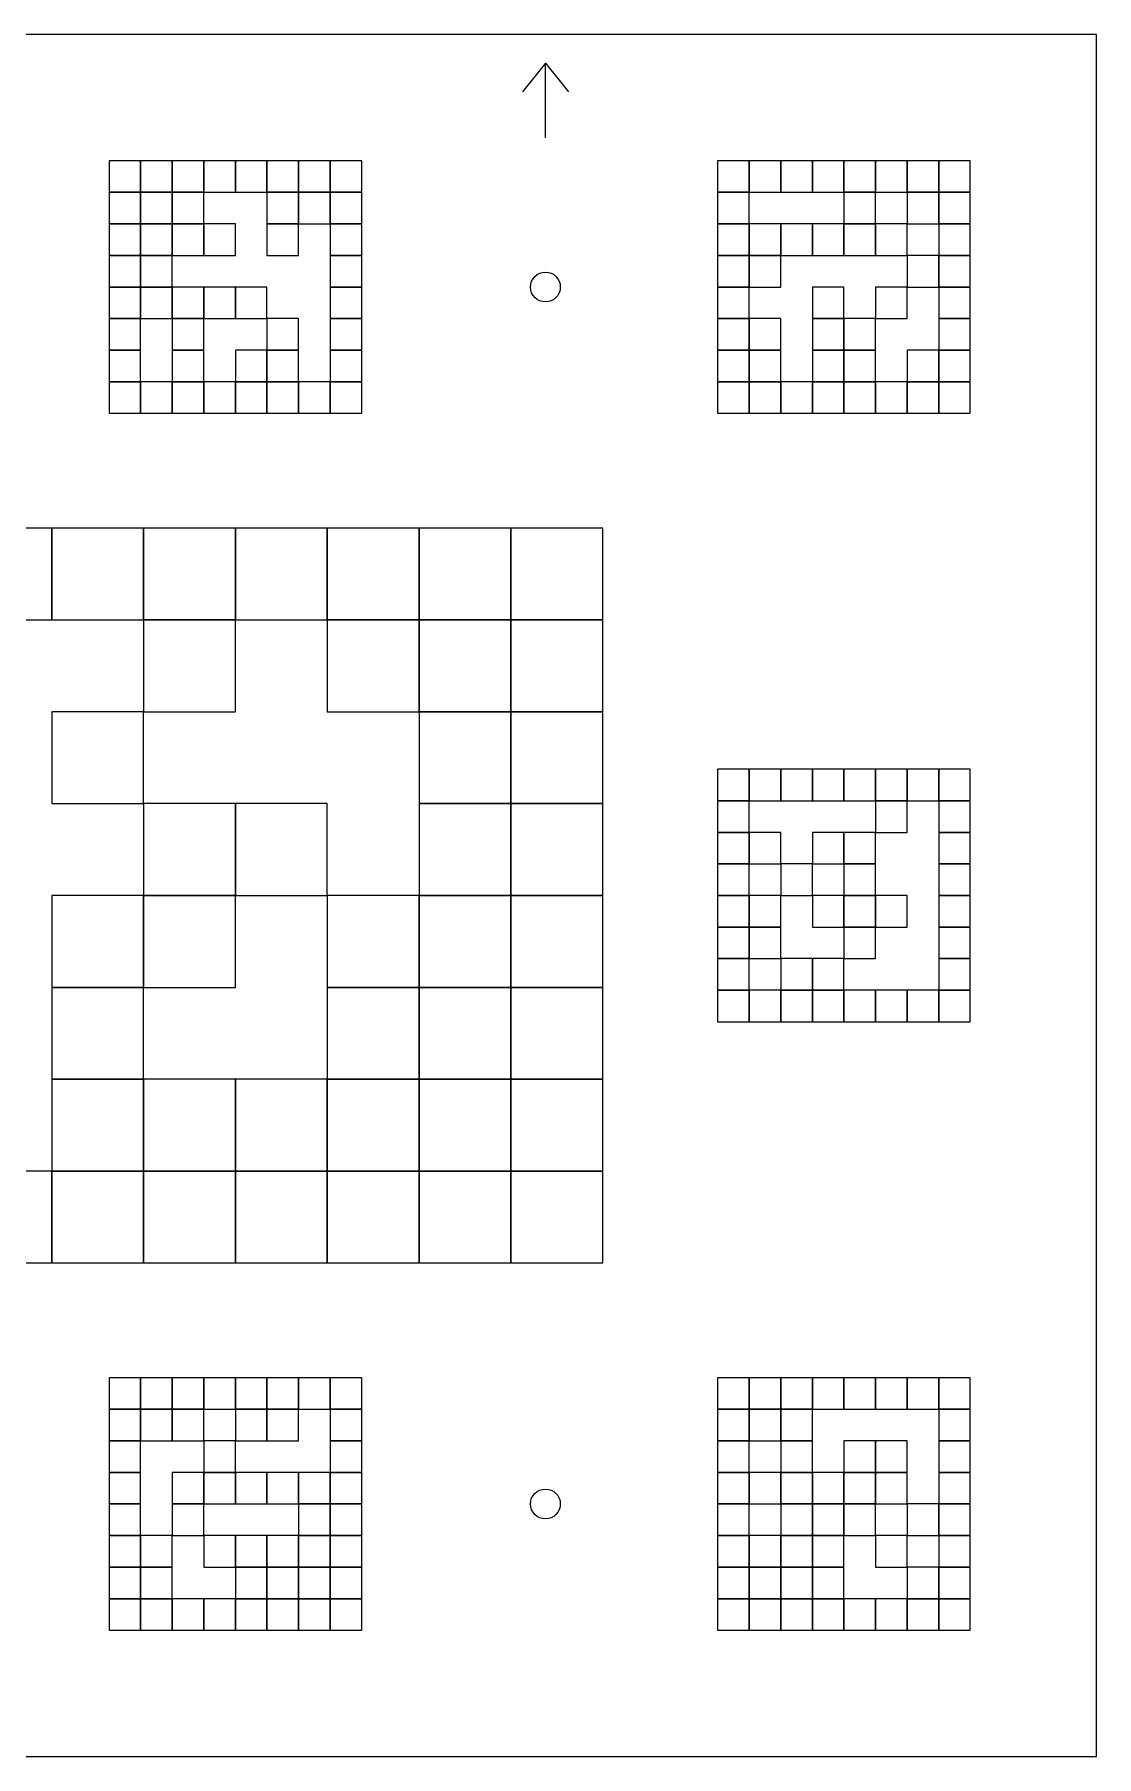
# Model space of a CAD drawing. Extents: x 0 to 1260, y 0 to 1580.
# Drawn here: x 115 to 300, y 640 to 940 of the extents above; entities that cross this region are included whole.
import ezdxf

# ---------------------------------------------------------------- set-up
doc = ezdxf.new("R2010")
doc.units = 0
for name, color, linetype in [('BLACK_POCKET', 7, 'CONTINUOUS'), ('CUT', 7, 'CONTINUOUS'), ('MOUNT_HOLE', 6, 'CONTINUOUS'), ('ORIENTATION', 7, 'CONTINUOUS')]:
    doc.layers.add(name, color=color, linetype=linetype)

msp = doc.modelspace()

# ---------------------------------------------------------------- linework, layer by layer
at = {"layer": 'BLACK_POCKET'}
for p, q in [((133.5, 918), (128, 918)), ((128, 918), (128, 912.5)), ((133.5, 912.5), (133.5, 918)), ((139, 918), (133.5, 918)), ((133.5, 918), (133.5, 912.5)), ((139, 912.5), (139, 918)), ((144.5, 918), (139, 918)), ((139, 918), (139, 912.5)), ((144.5, 912.5), (144.5, 918)), ((150, 918), (144.5, 918)), ((144.5, 918), (144.5, 912.5)), ((150, 912.5), (150, 918)), ((155.5, 918), (150, 918)), ((150, 918), (150, 912.5)), ((155.5, 912.5), (155.5, 918)), ((161, 918), (155.5, 918)), ((155.5, 918), (155.5, 912.5)), ((161, 912.5), (161, 918)), ((166.5, 918), (161, 918)), ((161, 918), (161, 912.5)), ((166.5, 912.5), (166.5, 918)), ((172, 918), (166.5, 918)), ((166.5, 918), (166.5, 912.5)), ((172, 912.5), (172, 918)), ((239.5, 918), (234, 918)), ((234, 918), (234, 912.5)), ((239.5, 912.5), (239.5, 918)), ((245, 918), (239.5, 918)), ((239.5, 918), (239.5, 912.5)), ((245, 912.5), (245, 918)), ((250.5, 918), (245, 918)), ((245, 918), (245, 912.5)), ((250.5, 912.5), (250.5, 918)), ((256, 918), (250.5, 918)), ((250.5, 918), (250.5, 912.5)), ((256, 912.5), (256, 918)), ((261.5, 918), (256, 918)), ((256, 918), (256, 912.5)), ((261.5, 912.5), (261.5, 918)), ((267, 918), (261.5, 918)), ((261.5, 918), (261.5, 912.5)), ((267, 912.5), (267, 918)), ((272.5, 918), (267, 918)), ((267, 918), (267, 912.5)), ((272.5, 912.5), (272.5, 918)), ((278, 918), (272.5, 918)), ((272.5, 918), (272.5, 912.5)), ((278, 912.5), (278, 918)), ((128, 912.5), (133.5, 912.5)), ((133.5, 912.5), (128, 912.5)), ((128, 912.5), (128, 907)), ((133.5, 912.5), (139, 912.5)), ((133.5, 907), (133.5, 912.5)), ((139, 912.5), (133.5, 912.5)), ((133.5, 912.5), (133.5, 907)), ((139, 912.5), (144.5, 912.5)), ((139, 907), (139, 912.5)), ((144.5, 912.5), (139, 912.5)), ((139, 912.5), (139, 907)), ((144.5, 912.5), (150, 912.5)), ((144.5, 907), (144.5, 912.5)), ((150, 912.5), (155.5, 912.5)), ((155.5, 912.5), (161, 912.5)), ((161, 912.5), (155.5, 912.5)), ((155.5, 912.5), (155.5, 907)), ((161, 912.5), (166.5, 912.5)), ((161, 907), (161, 912.5)), ((166.5, 912.5), (161, 912.5)), ((161, 912.5), (161, 907)), ((166.5, 912.5), (172, 912.5)), ((166.5, 907), (166.5, 912.5)), ((172, 912.5), (166.5, 912.5)), ((166.5, 912.5), (166.5, 907)), ((172, 907), (172, 912.5)), ((234, 912.5), (239.5, 912.5)), ((239.5, 912.5), (234, 912.5)), ((234, 912.5), (234, 907)), ((239.5, 912.5), (245, 912.5)), ((239.5, 907), (239.5, 912.5)), ((245, 912.5), (250.5, 912.5)), ((250.5, 912.5), (256, 912.5)), ((256, 912.5), (261.5, 912.5)), ((261.5, 912.5), (256, 912.5)), ((256, 912.5), (256, 907)), ((261.5, 912.5), (267, 912.5)), ((261.5, 907), (261.5, 912.5)), ((267, 912.5), (272.5, 912.5)), ((272.5, 912.5), (267, 912.5)), ((267, 912.5), (267, 907)), ((272.5, 912.5), (278, 912.5)), ((272.5, 907), (272.5, 912.5)), ((278, 912.5), (272.5, 912.5)), ((272.5, 912.5), (272.5, 907)), ((278, 907), (278, 912.5)), ((128, 907), (133.5, 907)), ((133.5, 907), (128, 907)), ((128, 907), (128, 901.5)), ((133.5, 907), (139, 907)), ((133.5, 901.5), (133.5, 907)), ((139, 907), (133.5, 907)), ((133.5, 907), (133.5, 901.5)), ((139, 907), (144.5, 907)), ((139, 901.5), (139, 907)), ((144.5, 907), (139, 907)), ((139, 907), (139, 901.5)), ((144.5, 901.5), (144.5, 907)), ((150, 907), (144.5, 907)), ((144.5, 907), (144.5, 901.5)), ((150, 901.5), (150, 907)), ((155.5, 907), (161, 907)), ((161, 907), (155.5, 907)), ((155.5, 907), (155.5, 901.5)), ((161, 907), (166.5, 907)), ((161, 901.5), (161, 907)), ((166.5, 907), (172, 907)), ((172, 907), (166.5, 907)), ((166.5, 907), (166.5, 901.5)), ((172, 901.5), (172, 907)), ((234, 907), (239.5, 907)), ((239.5, 907), (234, 907)), ((234, 907), (234, 901.5)), ((239.5, 901.5), (239.5, 907)), ((245, 907), (239.5, 907)), ((239.5, 907), (239.5, 901.5)), ((245, 901.5), (245, 907)), ((250.5, 907), (245, 907)), ((245, 907), (245, 901.5)), ((250.5, 901.5), (250.5, 907)), ((256, 907), (250.5, 907)), ((250.5, 907), (250.5, 901.5)), ((256, 907), (261.5, 907)), ((256, 901.5), (256, 907)), ((261.5, 907), (256, 907)), ((256, 907), (256, 901.5)), ((261.5, 901.5), (261.5, 907)), ((267, 907), (261.5, 907)), ((261.5, 907), (261.5, 901.5)), ((267, 907), (272.5, 907)), ((267, 901.5), (267, 907)), ((272.5, 907), (278, 907)), ((278, 907), (272.5, 907)), ((272.5, 907), (272.5, 901.5)), ((278, 901.5), (278, 907)), ((128, 901.5), (133.5, 901.5)), ((133.5, 901.5), (128, 901.5)), ((128, 901.5), (128, 896)), ((133.5, 901.5), (139, 901.5)), ((133.5, 896), (133.5, 901.5)), ((139, 901.5), (133.5, 901.5)), ((133.5, 901.5), (133.5, 896)), ((139, 901.5), (144.5, 901.5)), ((139, 896), (139, 901.5)), ((144.5, 901.5), (150, 901.5)), ((155.5, 901.5), (161, 901.5)), ((166.5, 901.5), (172, 901.5)), ((172, 901.5), (166.5, 901.5)), ((166.5, 901.5), (166.5, 896)), ((172, 896), (172, 901.5)), ((234, 901.5), (239.5, 901.5)), ((239.5, 901.5), (234, 901.5)), ((234, 901.5), (234, 896)), ((239.5, 901.5), (245, 901.5)), ((239.5, 896), (239.5, 901.5)), ((245, 901.5), (239.5, 901.5)), ((239.5, 901.5), (239.5, 896)), ((245, 901.5), (250.5, 901.5)), ((245, 896), (245, 901.5)), ((250.5, 901.5), (256, 901.5)), ((256, 901.5), (261.5, 901.5)), ((261.5, 901.5), (267, 901.5)), ((272.5, 901.5), (267, 901.5)), ((267, 901.5), (267, 896)), ((272.5, 901.5), (278, 901.5)), ((272.5, 896), (272.5, 901.5)), ((278, 901.5), (272.5, 901.5)), ((272.5, 901.5), (272.5, 896)), ((278, 896), (278, 901.5)), ((128, 896), (133.5, 896)), ((133.5, 896), (128, 896)), ((128, 896), (128, 890.5)), ((133.5, 896), (139, 896)), ((133.5, 890.5), (133.5, 896)), ((139, 896), (133.5, 896)), ((133.5, 896), (133.5, 890.5)), ((139, 890.5), (139, 896)), ((144.5, 896), (139, 896)), ((139, 896), (139, 890.5)), ((144.5, 890.5), (144.5, 896)), ((150, 896), (144.5, 896)), ((144.5, 896), (144.5, 890.5)), ((150, 890.5), (150, 896)), ((155.5, 896), (150, 896)), ((150, 896), (150, 890.5)), ((155.5, 890.5), (155.5, 896)), ((166.5, 896), (172, 896)), ((172, 896), (166.5, 896)), ((166.5, 896), (166.5, 890.5)), ((172, 890.5), (172, 896)), ((234, 896), (239.5, 896)), ((239.5, 896), (234, 896)), ((234, 896), (234, 890.5)), ((239.5, 896), (245, 896)), ((239.5, 890.5), (239.5, 896)), ((256, 896), (250.5, 896)), ((250.5, 896), (250.5, 890.5)), ((256, 890.5), (256, 896)), ((267, 896), (261.5, 896)), ((261.5, 896), (261.5, 890.5)), ((267, 896), (272.5, 896)), ((267, 890.5), (267, 896)), ((272.5, 896), (278, 896)), ((278, 896), (272.5, 896)), ((272.5, 896), (272.5, 890.5)), ((278, 890.5), (278, 896)), ((128, 890.5), (133.5, 890.5)), ((133.5, 890.5), (128, 890.5)), ((128, 890.5), (128, 885)), ((133.5, 890.5), (139, 890.5)), ((133.5, 885), (133.5, 890.5)), ((139, 890.5), (144.5, 890.5)), ((144.5, 890.5), (139, 890.5)), ((139, 890.5), (139, 885)), ((144.5, 890.5), (150, 890.5)), ((144.5, 885), (144.5, 890.5)), ((150, 890.5), (155.5, 890.5)), ((161, 890.5), (155.5, 890.5)), ((155.5, 890.5), (155.5, 885)), ((161, 885), (161, 890.5)), ((166.5, 890.5), (172, 890.5)), ((172, 890.5), (166.5, 890.5)), ((166.5, 890.5), (166.5, 885)), ((172, 885), (172, 890.5)), ((234, 890.5), (239.5, 890.5)), ((239.5, 890.5), (234, 890.5)), ((234, 890.5), (234, 885)), ((239.5, 885), (239.5, 890.5)), ((245, 890.5), (239.5, 890.5)), ((239.5, 890.5), (239.5, 885)), ((245, 885), (245, 890.5)), ((250.5, 890.5), (256, 890.5)), ((256, 890.5), (250.5, 890.5)), ((250.5, 890.5), (250.5, 885)), ((256, 885), (256, 890.5)), ((261.5, 890.5), (256, 890.5)), ((256, 890.5), (256, 885)), ((261.5, 890.5), (267, 890.5)), ((261.5, 885), (261.5, 890.5)), ((272.5, 890.5), (278, 890.5)), ((278, 890.5), (272.5, 890.5)), ((272.5, 890.5), (272.5, 885)), ((278, 885), (278, 890.5)), ((128, 885), (133.5, 885)), ((133.5, 885), (128, 885)), ((128, 885), (128, 879.5)), ((133.5, 879.5), (133.5, 885)), ((139, 885), (144.5, 885)), ((144.5, 885), (139, 885)), ((139, 885), (139, 879.5)), ((144.5, 879.5), (144.5, 885)), ((155.5, 885), (150, 885)), ((150, 885), (150, 879.5)), ((155.5, 885), (161, 885)), ((155.5, 879.5), (155.5, 885)), ((161, 885), (155.5, 885)), ((155.5, 885), (155.5, 879.5)), ((161, 879.5), (161, 885)), ((166.5, 885), (172, 885)), ((172, 885), (166.5, 885)), ((166.5, 885), (166.5, 879.5)), ((172, 879.5), (172, 885)), ((234, 885), (239.5, 885)), ((239.5, 885), (234, 885)), ((234, 885), (234, 879.5)), ((239.5, 885), (245, 885)), ((239.5, 879.5), (239.5, 885)), ((245, 885), (239.5, 885)), ((239.5, 885), (239.5, 879.5)), ((245, 879.5), (245, 885)), ((250.5, 885), (256, 885)), ((256, 885), (250.5, 885)), ((250.5, 885), (250.5, 879.5)), ((256, 885), (261.5, 885)), ((256, 879.5), (256, 885)), ((261.5, 885), (256, 885)), ((256, 885), (256, 879.5)), ((261.5, 879.5), (261.5, 885)), ((272.5, 885), (267, 885)), ((267, 885), (267, 879.5)), ((272.5, 885), (278, 885)), ((272.5, 879.5), (272.5, 885)), ((278, 885), (272.5, 885)), ((272.5, 885), (272.5, 879.5)), ((278, 879.5), (278, 885)), ((128, 879.5), (133.5, 879.5)), ((133.5, 879.5), (128, 879.5)), ((128, 879.5), (128, 874)), ((133.5, 874), (133.5, 879.5)), ((139, 879.5), (133.5, 879.5)), ((133.5, 879.5), (133.5, 874)), ((139, 879.5), (144.5, 879.5)), ((139, 874), (139, 879.5)), ((144.5, 879.5), (139, 879.5)), ((139, 879.5), (139, 874)), ((144.5, 874), (144.5, 879.5)), ((150, 879.5), (144.5, 879.5)), ((144.5, 879.5), (144.5, 874)), ((150, 879.5), (155.5, 879.5)), ((150, 874), (150, 879.5)), ((155.5, 879.5), (150, 879.5)), ((150, 879.5), (150, 874)), ((155.5, 879.5), (161, 879.5)), ((155.5, 874), (155.5, 879.5)), ((161, 879.5), (155.5, 879.5)), ((155.5, 879.5), (155.5, 874)), ((161, 874), (161, 879.5)), ((166.5, 879.5), (161, 879.5)), ((161, 879.5), (161, 874)), ((166.5, 879.5), (172, 879.5)), ((166.5, 874), (166.5, 879.5)), ((172, 879.5), (166.5, 879.5)), ((166.5, 879.5), (166.5, 874)), ((172, 874), (172, 879.5)), ((234, 879.5), (239.5, 879.5)), ((239.5, 879.5), (234, 879.5)), ((234, 879.5), (234, 874)), ((239.5, 879.5), (245, 879.5)), ((239.5, 874), (239.5, 879.5)), ((245, 879.5), (239.5, 879.5)), ((239.5, 879.5), (239.5, 874)), ((245, 874), (245, 879.5)), ((250.5, 879.5), (245, 879.5)), ((245, 879.5), (245, 874)), ((250.5, 879.5), (256, 879.5)), ((250.5, 874), (250.5, 879.5)), ((256, 879.5), (250.5, 879.5)), ((250.5, 879.5), (250.5, 874)), ((256, 879.5), (261.5, 879.5)), ((256, 874), (256, 879.5)), ((261.5, 879.5), (256, 879.5)), ((256, 879.5), (256, 874)), ((261.5, 874), (261.5, 879.5)), ((267, 879.5), (261.5, 879.5)), ((261.5, 879.5), (261.5, 874)), ((267, 879.5), (272.5, 879.5)), ((267, 874), (267, 879.5)), ((272.5, 879.5), (267, 879.5)), ((267, 879.5), (267, 874)), ((272.5, 879.5), (278, 879.5)), ((272.5, 874), (272.5, 879.5)), ((278, 879.5), (272.5, 879.5)), ((272.5, 879.5), (272.5, 874)), ((278, 874), (278, 879.5)), ((128, 874), (133.5, 874)), ((133.5, 874), (139, 874)), ((139, 874), (144.5, 874)), ((144.5, 874), (150, 874)), ((150, 874), (155.5, 874)), ((155.5, 874), (161, 874)), ((161, 874), (166.5, 874)), ((166.5, 874), (172, 874)), ((234, 874), (239.5, 874)), ((239.5, 874), (245, 874)), ((245, 874), (250.5, 874)), ((250.5, 874), (256, 874)), ((256, 874), (261.5, 874)), ((261.5, 874), (267, 874)), ((267, 874), (272.5, 874)), ((272.5, 874), (278, 874)), ((118, 854), (102, 854)), ((118, 838), (118, 854)), ((134, 854), (118, 854)), ((118, 854), (118, 838)), ((134, 838), (134, 854)), ((150, 854), (134, 854)), ((134, 854), (134, 838)), ((150, 838), (150, 854)), ((166, 854), (150, 854)), ((150, 854), (150, 838)), ((166, 838), (166, 854)), ((182, 854), (166, 854)), ((166, 854), (166, 838)), ((182, 838), (182, 854)), ((198, 854), (182, 854)), ((182, 854), (182, 838)), ((198, 838), (198, 854)), ((214, 854), (198, 854)), ((198, 854), (198, 838)), ((214, 838), (214, 854)), ((102, 838), (118, 838)), ((118, 838), (134, 838)), ((134, 838), (150, 838)), ((150, 838), (134, 838)), ((134, 838), (134, 822)), ((150, 838), (166, 838)), ((150, 822), (150, 838)), ((166, 838), (182, 838)), ((182, 838), (166, 838)), ((166, 838), (166, 822)), ((182, 838), (198, 838)), ((182, 822), (182, 838)), ((198, 838), (182, 838)), ((182, 838), (182, 822)), ((198, 838), (214, 838)), ((198, 822), (198, 838)), ((214, 838), (198, 838)), ((198, 838), (198, 822)), ((214, 822), (214, 838)), ((134, 822), (118, 822)), ((118, 822), (118, 806)), ((134, 822), (150, 822)), ((134, 806), (134, 822)), ((166, 822), (182, 822)), ((182, 822), (198, 822)), ((198, 822), (182, 822)), ((182, 822), (182, 806)), ((198, 822), (214, 822)), ((198, 806), (198, 822)), ((214, 822), (198, 822)), ((198, 822), (198, 806)), ((214, 806), (214, 822)), ((239.5, 812), (234, 812)), ((234, 812), (234, 806.5)), ((239.5, 806.5), (239.5, 812)), ((245, 812), (239.5, 812)), ((239.5, 812), (239.5, 806.5)), ((245, 806.5), (245, 812)), ((250.5, 812), (245, 812)), ((245, 812), (245, 806.5)), ((250.5, 806.5), (250.5, 812)), ((256, 812), (250.5, 812)), ((250.5, 812), (250.5, 806.5)), ((256, 806.5), (256, 812)), ((261.5, 812), (256, 812)), ((256, 812), (256, 806.5)), ((261.5, 806.5), (261.5, 812)), ((267, 812), (261.5, 812)), ((261.5, 812), (261.5, 806.5)), ((267, 806.5), (267, 812)), ((272.5, 812), (267, 812)), ((267, 812), (267, 806.5)), ((272.5, 806.5), (272.5, 812)), ((278, 812), (272.5, 812)), ((272.5, 812), (272.5, 806.5)), ((278, 806.5), (278, 812)), ((118, 806), (134, 806)), ((150, 806), (134, 806)), ((134, 806), (134, 790)), ((150, 790), (150, 806)), ((166, 806), (150, 806)), ((150, 806), (150, 790)), ((166, 790), (166, 806)), ((182, 806), (198, 806)), ((198, 806), (182, 806)), ((182, 806), (182, 790)), ((198, 806), (214, 806)), ((198, 790), (198, 806)), ((214, 806), (198, 806)), ((198, 806), (198, 790)), ((214, 790), (214, 806)), ((234, 806.5), (239.5, 806.5)), ((239.5, 806.5), (234, 806.5)), ((234, 806.5), (234, 801)), ((239.5, 806.5), (245, 806.5)), ((239.5, 801), (239.5, 806.5)), ((245, 806.5), (250.5, 806.5)), ((250.5, 806.5), (256, 806.5)), ((256, 806.5), (261.5, 806.5)), ((261.5, 806.5), (267, 806.5)), ((267, 806.5), (261.5, 806.5)), ((261.5, 806.5), (261.5, 801)), ((267, 806.5), (272.5, 806.5)), ((267, 801), (267, 806.5)), ((272.5, 806.5), (278, 806.5)), ((278, 806.5), (272.5, 806.5)), ((272.5, 806.5), (272.5, 801)), ((278, 801), (278, 806.5)), ((234, 801), (239.5, 801)), ((239.5, 801), (234, 801)), ((234, 801), (234, 795.5)), ((239.5, 795.5), (239.5, 801)), ((245, 801), (239.5, 801)), ((239.5, 801), (239.5, 795.5)), ((245, 795.5), (245, 801)), ((256, 801), (250.5, 801)), ((250.5, 801), (250.5, 795.5)), ((256, 795.5), (256, 801)), ((261.5, 801), (256, 801)), ((256, 801), (256, 795.5)), ((261.5, 801), (267, 801)), ((261.5, 795.5), (261.5, 801)), ((272.5, 801), (278, 801)), ((278, 801), (272.5, 801)), ((272.5, 801), (272.5, 795.5)), ((278, 795.5), (278, 801)), ((234, 795.5), (239.5, 795.5)), ((239.5, 795.5), (234, 795.5)), ((234, 795.5), (234, 790)), ((239.5, 795.5), (245, 795.5)), ((239.5, 790), (239.5, 795.5)), ((250.5, 795.5), (245, 795.5)), ((245, 795.5), (245, 790)), ((250.5, 795.5), (256, 795.5)), ((250.5, 790), (250.5, 795.5)), ((256, 795.5), (261.5, 795.5)), ((261.5, 795.5), (256, 795.5)), ((256, 795.5), (256, 790)), ((261.5, 790), (261.5, 795.5)), ((272.5, 795.5), (278, 795.5)), ((278, 795.5), (272.5, 795.5)), ((272.5, 795.5), (272.5, 790)), ((278, 790), (278, 795.5)), ((134, 790), (118, 790)), ((118, 790), (118, 774)), ((134, 790), (150, 790)), ((134, 774), (134, 790)), ((150, 790), (134, 790)), ((134, 790), (134, 774)), ((150, 790), (166, 790)), ((150, 774), (150, 790)), ((182, 790), (166, 790)), ((166, 790), (166, 774)), ((182, 790), (198, 790)), ((182, 774), (182, 790)), ((198, 790), (182, 790)), ((182, 790), (182, 774)), ((198, 790), (214, 790)), ((198, 774), (198, 790)), ((214, 790), (198, 790)), ((198, 790), (198, 774)), ((214, 774), (214, 790)), ((234, 790), (239.5, 790)), ((239.5, 790), (234, 790)), ((234, 790), (234, 784.5)), ((239.5, 784.5), (239.5, 790)), ((245, 790), (239.5, 790)), ((239.5, 790), (239.5, 784.5)), ((245, 790), (250.5, 790)), ((245, 784.5), (245, 790)), ((256, 790), (250.5, 790)), ((250.5, 790), (250.5, 784.5)), ((256, 790), (261.5, 790)), ((256, 784.5), (256, 790)), ((261.5, 790), (256, 790)), ((256, 790), (256, 784.5)), ((261.5, 784.5), (261.5, 790)), ((267, 790), (261.5, 790)), ((261.5, 790), (261.5, 784.5)), ((267, 784.5), (267, 790)), ((272.5, 790), (278, 790)), ((278, 790), (272.5, 790)), ((272.5, 790), (272.5, 784.5)), ((278, 784.5), (278, 790)), ((234, 784.5), (239.5, 784.5)), ((239.5, 784.5), (234, 784.5)), ((234, 784.5), (234, 779)), ((239.5, 784.5), (245, 784.5)), ((239.5, 779), (239.5, 784.5)), ((245, 784.5), (239.5, 784.5)), ((239.5, 784.5), (239.5, 779)), ((245, 779), (245, 784.5)), ((250.5, 784.5), (256, 784.5)), ((256, 784.5), (261.5, 784.5)), ((261.5, 784.5), (256, 784.5)), ((256, 784.5), (256, 779)), ((261.5, 784.5), (267, 784.5)), ((261.5, 779), (261.5, 784.5)), ((272.5, 784.5), (278, 784.5)), ((278, 784.5), (272.5, 784.5)), ((272.5, 784.5), (272.5, 779)), ((278, 779), (278, 784.5)), ((234, 779), (239.5, 779)), ((239.5, 779), (234, 779)), ((234, 779), (234, 773.5)), ((239.5, 779), (245, 779)), ((239.5, 773.5), (239.5, 779)), ((250.5, 779), (245, 779)), ((245, 779), (245, 773.5)), ((250.5, 773.5), (250.5, 779)), ((256, 779), (250.5, 779)), ((250.5, 779), (250.5, 773.5)), ((256, 779), (261.5, 779)), ((256, 773.5), (256, 779)), ((272.5, 779), (278, 779)), ((278, 779), (272.5, 779)), ((272.5, 779), (272.5, 773.5)), ((278, 773.5), (278, 779)), ((118, 774), (134, 774)), ((134, 774), (118, 774)), ((118, 774), (118, 758)), ((134, 774), (150, 774)), ((134, 758), (134, 774)), ((166, 774), (182, 774)), ((182, 774), (166, 774)), ((166, 774), (166, 758)), ((182, 774), (198, 774)), ((182, 758), (182, 774)), ((198, 774), (182, 774)), ((182, 774), (182, 758)), ((198, 774), (214, 774)), ((198, 758), (198, 774)), ((214, 774), (198, 774)), ((198, 774), (198, 758)), ((214, 758), (214, 774)), ((234, 773.5), (239.5, 773.5)), ((239.5, 773.5), (234, 773.5)), ((234, 773.5), (234, 768)), ((239.5, 768), (239.5, 773.5)), ((245, 773.5), (239.5, 773.5)), ((239.5, 773.5), (239.5, 768)), ((245, 773.5), (250.5, 773.5)), ((245, 768), (245, 773.5)), ((250.5, 773.5), (245, 773.5)), ((245, 773.5), (245, 768)), ((250.5, 773.5), (256, 773.5)), ((250.5, 768), (250.5, 773.5)), ((256, 773.5), (250.5, 773.5)), ((250.5, 773.5), (250.5, 768)), ((256, 768), (256, 773.5)), ((261.5, 773.5), (256, 773.5)), ((256, 773.5), (256, 768)), ((261.5, 768), (261.5, 773.5)), ((267, 773.5), (261.5, 773.5)), ((261.5, 773.5), (261.5, 768)), ((267, 768), (267, 773.5)), ((272.5, 773.5), (267, 773.5)), ((267, 773.5), (267, 768)), ((272.5, 773.5), (278, 773.5)), ((272.5, 768), (272.5, 773.5)), ((278, 773.5), (272.5, 773.5)), ((272.5, 773.5), (272.5, 768)), ((278, 768), (278, 773.5)), ((234, 768), (239.5, 768)), ((239.5, 768), (245, 768)), ((245, 768), (250.5, 768)), ((250.5, 768), (256, 768)), ((256, 768), (261.5, 768)), ((261.5, 768), (267, 768)), ((267, 768), (272.5, 768)), ((272.5, 768), (278, 768)), ((118, 758), (134, 758)), ((134, 758), (118, 758)), ((118, 758), (118, 742)), ((134, 742), (134, 758)), ((150, 758), (134, 758)), ((134, 758), (134, 742)), ((150, 742), (150, 758)), ((166, 758), (150, 758)), ((150, 758), (150, 742)), ((166, 758), (182, 758)), ((166, 742), (166, 758)), ((182, 758), (166, 758)), ((166, 758), (166, 742)), ((182, 758), (198, 758)), ((182, 742), (182, 758)), ((198, 758), (182, 758)), ((182, 758), (182, 742)), ((198, 758), (214, 758)), ((198, 742), (198, 758)), ((214, 758), (198, 758)), ((198, 758), (198, 742)), ((214, 742), (214, 758)), ((118, 742), (102, 742)), ((118, 742), (134, 742)), ((118, 726), (118, 742)), ((134, 742), (118, 742)), ((118, 742), (118, 726)), ((134, 742), (150, 742)), ((134, 726), (134, 742)), ((150, 742), (134, 742)), ((134, 742), (134, 726)), ((150, 742), (166, 742)), ((150, 726), (150, 742)), ((166, 742), (150, 742)), ((150, 742), (150, 726)), ((166, 742), (182, 742)), ((166, 726), (166, 742)), ((182, 742), (166, 742)), ((166, 742), (166, 726)), ((182, 742), (198, 742)), ((182, 726), (182, 742)), ((198, 742), (182, 742)), ((182, 742), (182, 726)), ((198, 742), (214, 742)), ((198, 726), (198, 742)), ((214, 742), (198, 742)), ((198, 742), (198, 726)), ((214, 726), (214, 742)), ((102, 726), (118, 726)), ((118, 726), (134, 726)), ((134, 726), (150, 726)), ((150, 726), (166, 726)), ((166, 726), (182, 726)), ((182, 726), (198, 726)), ((198, 726), (214, 726)), ((133.5, 706), (128, 706)), ((128, 706), (128, 700.5)), ((133.5, 700.5), (133.5, 706)), ((139, 706), (133.5, 706)), ((133.5, 706), (133.5, 700.5)), ((139, 700.5), (139, 706)), ((144.5, 706), (139, 706)), ((139, 706), (139, 700.5)), ((144.5, 700.5), (144.5, 706)), ((150, 706), (144.5, 706)), ((144.5, 706), (144.5, 700.5)), ((150, 700.5), (150, 706)), ((155.5, 706), (150, 706)), ((150, 706), (150, 700.5)), ((155.5, 700.5), (155.5, 706)), ((161, 706), (155.5, 706)), ((155.5, 706), (155.5, 700.5)), ((161, 700.5), (161, 706)), ((166.5, 706), (161, 706)), ((161, 706), (161, 700.5)), ((166.5, 700.5), (166.5, 706)), ((172, 706), (166.5, 706)), ((166.5, 706), (166.5, 700.5)), ((172, 700.5), (172, 706)), ((239.5, 706), (234, 706)), ((234, 706), (234, 700.5)), ((239.5, 700.5), (239.5, 706)), ((245, 706), (239.5, 706)), ((239.5, 706), (239.5, 700.5)), ((245, 700.5), (245, 706)), ((250.5, 706), (245, 706)), ((245, 706), (245, 700.5)), ((250.5, 700.5), (250.5, 706)), ((256, 706), (250.5, 706)), ((250.5, 706), (250.5, 700.5)), ((256, 700.5), (256, 706)), ((261.5, 706), (256, 706)), ((256, 706), (256, 700.5)), ((261.5, 700.5), (261.5, 706)), ((267, 706), (261.5, 706)), ((261.5, 706), (261.5, 700.5)), ((267, 700.5), (267, 706)), ((272.5, 706), (267, 706)), ((267, 706), (267, 700.5)), ((272.5, 700.5), (272.5, 706)), ((278, 706), (272.5, 706)), ((272.5, 706), (272.5, 700.5)), ((278, 700.5), (278, 706)), ((128, 700.5), (133.5, 700.5)), ((133.5, 700.5), (128, 700.5)), ((128, 700.5), (128, 695)), ((133.5, 700.5), (139, 700.5)), ((133.5, 695), (133.5, 700.5)), ((139, 700.5), (133.5, 700.5)), ((133.5, 700.5), (133.5, 695)), ((139, 700.5), (144.5, 700.5)), ((139, 695), (139, 700.5)), ((144.5, 700.5), (139, 700.5)), ((139, 700.5), (139, 695)), ((144.5, 700.5), (150, 700.5)), ((144.5, 695), (144.5, 700.5)), ((150, 700.5), (155.5, 700.5)), ((155.5, 700.5), (150, 700.5)), ((150, 700.5), (150, 695)), ((155.5, 700.5), (161, 700.5)), ((155.5, 695), (155.5, 700.5)), ((161, 700.5), (155.5, 700.5)), ((155.5, 700.5), (155.5, 695)), ((161, 700.5), (166.5, 700.5)), ((161, 695), (161, 700.5)), ((166.5, 700.5), (172, 700.5)), ((172, 700.5), (166.5, 700.5)), ((166.5, 700.5), (166.5, 695)), ((172, 695), (172, 700.5)), ((234, 700.5), (239.5, 700.5)), ((239.5, 700.5), (234, 700.5)), ((234, 700.5), (234, 695)), ((239.5, 700.5), (245, 700.5)), ((239.5, 695), (239.5, 700.5)), ((245, 700.5), (239.5, 700.5)), ((239.5, 700.5), (239.5, 695)), ((245, 700.5), (250.5, 700.5)), ((245, 695), (245, 700.5)), ((250.5, 700.5), (245, 700.5)), ((245, 700.5), (245, 695)), ((250.5, 700.5), (256, 700.5)), ((250.5, 695), (250.5, 700.5)), ((256, 700.5), (261.5, 700.5)), ((261.5, 700.5), (267, 700.5)), ((267, 700.5), (272.5, 700.5)), ((272.5, 700.5), (278, 700.5)), ((278, 700.5), (272.5, 700.5)), ((272.5, 700.5), (272.5, 695)), ((278, 695), (278, 700.5)), ((128, 695), (133.5, 695)), ((133.5, 695), (128, 695)), ((128, 695), (128, 689.5)), ((133.5, 695), (139, 695)), ((133.5, 689.5), (133.5, 695)), ((139, 695), (144.5, 695)), ((150, 695), (144.5, 695)), ((144.5, 695), (144.5, 689.5)), ((150, 695), (155.5, 695)), ((150, 689.5), (150, 695)), ((155.5, 695), (161, 695)), ((166.5, 695), (172, 695)), ((172, 695), (166.5, 695)), ((166.5, 695), (166.5, 689.5)), ((172, 689.5), (172, 695)), ((234, 695), (239.5, 695)), ((239.5, 695), (234, 695)), ((234, 695), (234, 689.5)), ((239.5, 695), (245, 695)), ((239.5, 689.5), (239.5, 695)), ((245, 695), (250.5, 695)), ((250.5, 695), (245, 695)), ((245, 695), (245, 689.5)), ((250.5, 689.5), (250.5, 695)), ((261.5, 695), (256, 695)), ((256, 695), (256, 689.5)), ((261.5, 689.5), (261.5, 695)), ((267, 695), (261.5, 695)), ((261.5, 695), (261.5, 689.5)), ((267, 689.5), (267, 695)), ((272.5, 695), (278, 695)), ((278, 695), (272.5, 695)), ((272.5, 695), (272.5, 689.5)), ((278, 689.5), (278, 695)), ((128, 689.5), (133.5, 689.5)), ((133.5, 689.5), (128, 689.5)), ((128, 689.5), (128, 684)), ((133.5, 684), (133.5, 689.5)), ((144.5, 689.5), (139, 689.5)), ((139, 689.5), (139, 684)), ((144.5, 689.5), (150, 689.5)), ((144.5, 684), (144.5, 689.5)), ((150, 689.5), (144.5, 689.5)), ((144.5, 689.5), (144.5, 684)), ((150, 684), (150, 689.5)), ((155.5, 689.5), (150, 689.5)), ((150, 689.5), (150, 684)), ((155.5, 684), (155.5, 689.5)), ((161, 689.5), (155.5, 689.5)), ((155.5, 689.5), (155.5, 684)), ((161, 684), (161, 689.5)), ((166.5, 689.5), (161, 689.5)), ((161, 689.5), (161, 684)), ((166.5, 689.5), (172, 689.5)), ((166.5, 684), (166.5, 689.5)), ((172, 689.5), (166.5, 689.5)), ((166.5, 689.5), (166.5, 684)), ((172, 684), (172, 689.5)), ((234, 689.5), (239.5, 689.5)), ((239.5, 689.5), (234, 689.5)), ((234, 689.5), (234, 684)), ((239.5, 684), (239.5, 689.5)), ((245, 689.5), (239.5, 689.5)), ((239.5, 689.5), (239.5, 684)), ((245, 689.5), (250.5, 689.5)), ((245, 684), (245, 689.5)), ((250.5, 689.5), (245, 689.5)), ((245, 689.5), (245, 684)), ((250.5, 684), (250.5, 689.5)), ((256, 689.5), (250.5, 689.5)), ((250.5, 689.5), (250.5, 684)), ((256, 689.5), (261.5, 689.5)), ((256, 684), (256, 689.5)), ((261.5, 689.5), (256, 689.5)), ((256, 689.5), (256, 684)), ((261.5, 689.5), (267, 689.5)), ((261.5, 684), (261.5, 689.5)), ((267, 689.5), (261.5, 689.5)), ((261.5, 689.5), (261.5, 684)), ((267, 684), (267, 689.5)), ((272.5, 689.5), (278, 689.5)), ((278, 689.5), (272.5, 689.5)), ((272.5, 689.5), (272.5, 684)), ((278, 684), (278, 689.5)), ((128, 684), (133.5, 684)), ((133.5, 684), (128, 684)), ((128, 684), (128, 678.5)), ((133.5, 678.5), (133.5, 684)), ((139, 684), (144.5, 684)), ((144.5, 684), (139, 684)), ((139, 684), (139, 678.5)), ((144.5, 684), (150, 684)), ((144.5, 678.5), (144.5, 684)), ((150, 684), (155.5, 684)), ((155.5, 684), (161, 684)), ((161, 684), (166.5, 684)), ((166.5, 684), (161, 684)), ((161, 684), (161, 678.5)), ((166.5, 684), (172, 684)), ((166.5, 678.5), (166.5, 684)), ((172, 684), (166.5, 684)), ((166.5, 684), (166.5, 678.5)), ((172, 678.5), (172, 684)), ((234, 684), (239.5, 684)), ((239.5, 684), (234, 684)), ((234, 684), (234, 678.5)), ((239.5, 684), (245, 684)), ((239.5, 678.5), (239.5, 684)), ((245, 684), (250.5, 684)), ((250.5, 684), (245, 684)), ((245, 684), (245, 678.5)), ((250.5, 684), (256, 684)), ((250.5, 678.5), (250.5, 684)), ((256, 684), (250.5, 684)), ((250.5, 684), (250.5, 678.5)), ((256, 684), (261.5, 684)), ((256, 678.5), (256, 684)), ((261.5, 684), (256, 684)), ((256, 684), (256, 678.5)), ((261.5, 684), (267, 684)), ((261.5, 678.5), (261.5, 684)), ((272.5, 684), (267, 684)), ((267, 684), (267, 678.5)), ((272.5, 684), (278, 684)), ((272.5, 678.5), (272.5, 684)), ((278, 684), (272.5, 684)), ((272.5, 684), (272.5, 678.5)), ((278, 678.5), (278, 684)), ((128, 678.5), (133.5, 678.5)), ((133.5, 678.5), (128, 678.5)), ((128, 678.5), (128, 673)), ((133.5, 673), (133.5, 678.5)), ((139, 678.5), (133.5, 678.5)), ((133.5, 678.5), (133.5, 673)), ((139, 678.5), (144.5, 678.5)), ((139, 673), (139, 678.5)), ((150, 678.5), (144.5, 678.5)), ((144.5, 678.5), (144.5, 673)), ((150, 673), (150, 678.5)), ((155.5, 678.5), (150, 678.5)), ((150, 678.5), (150, 673)), ((155.5, 673), (155.5, 678.5)), ((161, 678.5), (155.5, 678.5)), ((155.5, 678.5), (155.5, 673)), ((161, 678.5), (166.5, 678.5)), ((161, 673), (161, 678.5)), ((166.5, 678.5), (161, 678.5)), ((161, 678.5), (161, 673)), ((166.5, 678.5), (172, 678.5)), ((166.5, 673), (166.5, 678.5)), ((172, 678.5), (166.5, 678.5)), ((166.5, 678.5), (166.5, 673)), ((172, 673), (172, 678.5)), ((234, 678.5), (239.5, 678.5)), ((239.5, 678.5), (234, 678.5)), ((234, 678.5), (234, 673)), ((239.5, 673), (239.5, 678.5)), ((245, 678.5), (239.5, 678.5)), ((239.5, 678.5), (239.5, 673)), ((245, 678.5), (250.5, 678.5)), ((245, 673), (245, 678.5)), ((250.5, 678.5), (245, 678.5)), ((245, 678.5), (245, 673)), ((250.5, 678.5), (256, 678.5)), ((250.5, 673), (250.5, 678.5)), ((256, 678.5), (250.5, 678.5)), ((250.5, 678.5), (250.5, 673)), ((256, 678.5), (261.5, 678.5)), ((256, 673), (256, 678.5)), ((267, 678.5), (261.5, 678.5)), ((261.5, 678.5), (261.5, 673)), ((267, 678.5), (272.5, 678.5)), ((267, 673), (267, 678.5)), ((272.5, 678.5), (278, 678.5)), ((278, 678.5), (272.5, 678.5)), ((272.5, 678.5), (272.5, 673)), ((278, 673), (278, 678.5)), ((128, 673), (133.5, 673)), ((133.5, 673), (128, 673)), ((128, 673), (128, 667.5)), ((133.5, 673), (139, 673)), ((133.5, 667.5), (133.5, 673)), ((139, 673), (133.5, 673)), ((133.5, 673), (133.5, 667.5)), ((139, 667.5), (139, 673)), ((144.5, 673), (150, 673)), ((150, 673), (155.5, 673)), ((155.5, 673), (150, 673)), ((150, 673), (150, 667.5)), ((155.5, 673), (161, 673)), ((155.5, 667.5), (155.5, 673)), ((161, 673), (155.5, 673)), ((155.5, 673), (155.5, 667.5)), ((161, 673), (166.5, 673)), ((161, 667.5), (161, 673)), ((166.5, 673), (161, 673)), ((161, 673), (161, 667.5)), ((166.5, 673), (172, 673)), ((166.5, 667.5), (166.5, 673)), ((172, 673), (166.5, 673)), ((166.5, 673), (166.5, 667.5)), ((172, 667.5), (172, 673)), ((234, 673), (239.5, 673)), ((239.5, 673), (234, 673)), ((234, 673), (234, 667.5)), ((239.5, 673), (245, 673)), ((239.5, 667.5), (239.5, 673)), ((245, 673), (239.5, 673)), ((239.5, 673), (239.5, 667.5)), ((245, 673), (250.5, 673)), ((245, 667.5), (245, 673)), ((250.5, 673), (245, 673)), ((245, 673), (245, 667.5)), ((250.5, 673), (256, 673)), ((250.5, 667.5), (250.5, 673)), ((256, 673), (250.5, 673)), ((250.5, 673), (250.5, 667.5)), ((256, 667.5), (256, 673)), ((261.5, 673), (267, 673)), ((272.5, 673), (267, 673)), ((267, 673), (267, 667.5)), ((272.5, 673), (278, 673)), ((272.5, 667.5), (272.5, 673)), ((278, 673), (272.5, 673)), ((272.5, 673), (272.5, 667.5)), ((278, 667.5), (278, 673)), ((128, 667.5), (133.5, 667.5)), ((133.5, 667.5), (128, 667.5)), ((128, 667.5), (128, 662)), ((133.5, 667.5), (139, 667.5)), ((133.5, 662), (133.5, 667.5)), ((139, 667.5), (133.5, 667.5)), ((133.5, 667.5), (133.5, 662)), ((139, 662), (139, 667.5)), ((144.5, 667.5), (139, 667.5)), ((139, 667.5), (139, 662)), ((144.5, 662), (144.5, 667.5)), ((150, 667.5), (144.5, 667.5)), ((144.5, 667.5), (144.5, 662)), ((150, 667.5), (155.5, 667.5)), ((150, 662), (150, 667.5)), ((155.5, 667.5), (150, 667.5)), ((150, 667.5), (150, 662)), ((155.5, 667.5), (161, 667.5)), ((155.5, 662), (155.5, 667.5)), ((161, 667.5), (155.5, 667.5)), ((155.5, 667.5), (155.5, 662)), ((161, 667.5), (166.5, 667.5)), ((161, 662), (161, 667.5)), ((166.5, 667.5), (161, 667.5)), ((161, 667.5), (161, 662)), ((166.5, 667.5), (172, 667.5)), ((166.5, 662), (166.5, 667.5)), ((172, 667.5), (166.5, 667.5)), ((166.5, 667.5), (166.5, 662)), ((172, 662), (172, 667.5)), ((234, 667.5), (239.5, 667.5)), ((239.5, 667.5), (234, 667.5)), ((234, 667.5), (234, 662)), ((239.5, 667.5), (245, 667.5)), ((239.5, 662), (239.5, 667.5)), ((245, 667.5), (239.5, 667.5)), ((239.5, 667.5), (239.5, 662)), ((245, 667.5), (250.5, 667.5)), ((245, 662), (245, 667.5)), ((250.5, 667.5), (245, 667.5)), ((245, 667.5), (245, 662)), ((250.5, 667.5), (256, 667.5)), ((250.5, 662), (250.5, 667.5)), ((256, 667.5), (250.5, 667.5)), ((250.5, 667.5), (250.5, 662)), ((256, 662), (256, 667.5)), ((261.5, 667.5), (256, 667.5)), ((256, 667.5), (256, 662)), ((261.5, 662), (261.5, 667.5)), ((267, 667.5), (261.5, 667.5)), ((261.5, 667.5), (261.5, 662)), ((267, 667.5), (272.5, 667.5)), ((267, 662), (267, 667.5)), ((272.5, 667.5), (267, 667.5)), ((267, 667.5), (267, 662)), ((272.5, 667.5), (278, 667.5)), ((272.5, 662), (272.5, 667.5)), ((278, 667.5), (272.5, 667.5)), ((272.5, 667.5), (272.5, 662)), ((278, 662), (278, 667.5)), ((128, 662), (133.5, 662)), ((133.5, 662), (139, 662)), ((139, 662), (144.5, 662)), ((144.5, 662), (150, 662)), ((150, 662), (155.5, 662)), ((155.5, 662), (161, 662)), ((161, 662), (166.5, 662)), ((166.5, 662), (172, 662)), ((234, 662), (239.5, 662)), ((239.5, 662), (245, 662)), ((245, 662), (250.5, 662)), ((250.5, 662), (256, 662)), ((256, 662), (261.5, 662)), ((261.5, 662), (267, 662)), ((267, 662), (272.5, 662)), ((272.5, 662), (278, 662))]:
    msp.add_line(p, q, dxfattribs=at)
at = {"layer": 'CUT'}
for p, q in [((300, 940), (0, 940)), ((300, 640), (300, 940)), ((0, 640), (300, 640))]:
    msp.add_line(p, q, dxfattribs=at)
at = {"layer": 'MOUNT_HOLE'}
for centre in [(204, 896), (204, 684)]:
    msp.add_circle(centre, 2.6, dxfattribs=at)
at = {"layer": 'ORIENTATION'}
for p, q in [((204, 935), (200, 930)), ((204, 922), (204, 935)), ((204, 935), (208, 930))]:
    msp.add_line(p, q, dxfattribs=at)

doc.saveas('drawing.dxf')
